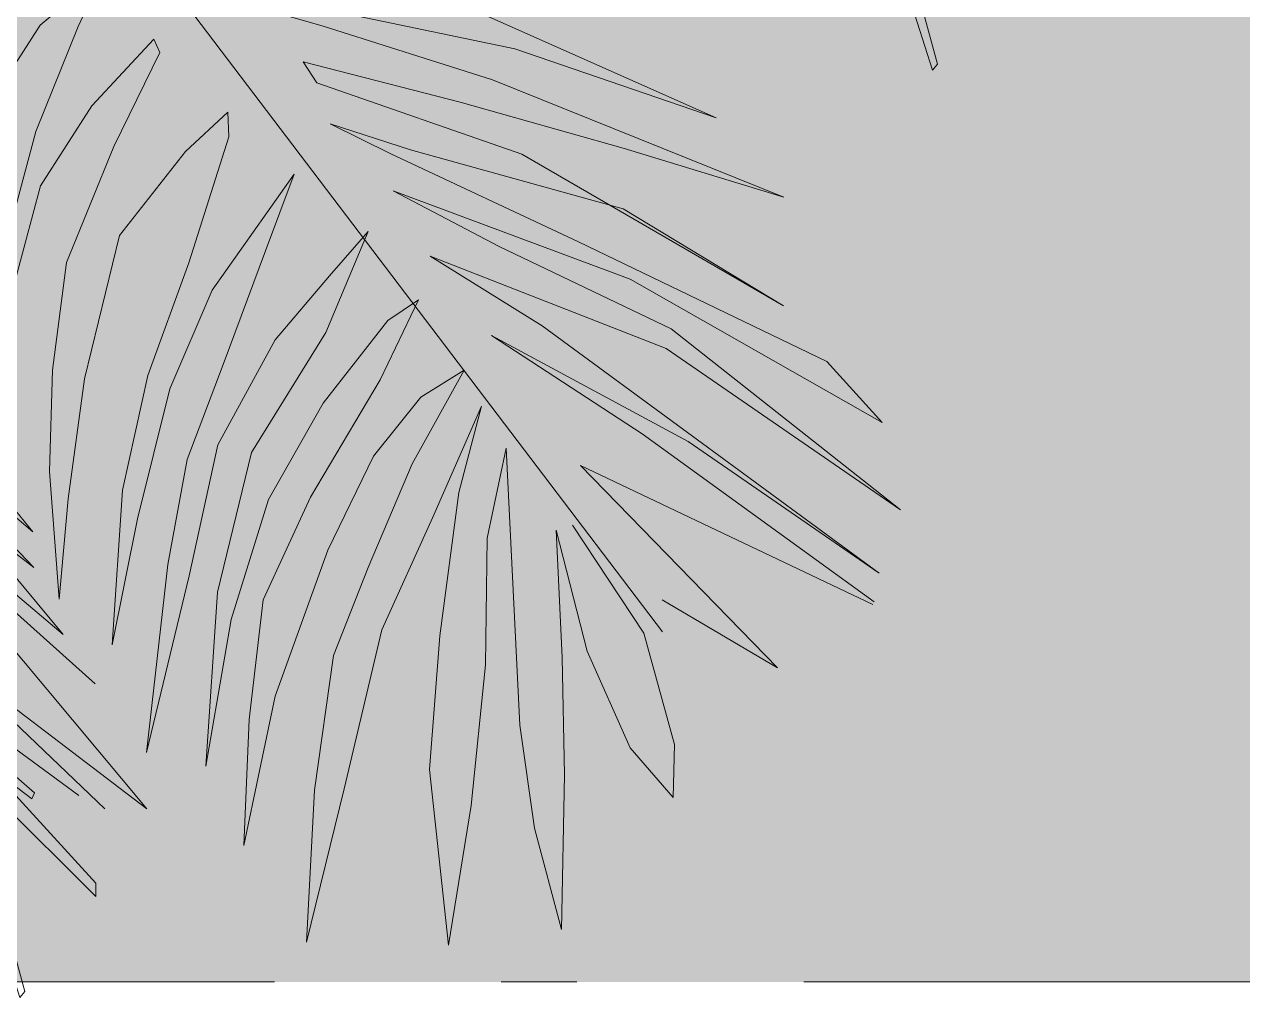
# Model space of a CAD drawing. Header units: metres. Extents: x 8 to 2416, y -346 to 476.
# Drawn here: x 22.974 to 24.586, y 27.937 to 29.225 of the extents above; entities that cross this region are included whole.
import ezdxf

# ---------------------------------------------------------------- set-up
doc = ezdxf.new("R2010")
doc.units = ezdxf.units.M
doc.linetypes.add('ACAD_ISO10W100', pattern=[18, 12, -3, 0, -3])
doc.layers.add('ARBOLES', color=86, linetype='Continuous', lineweight=0)
doc.layers.add('grama', color=7, linetype='Continuous', lineweight=0, true_color=0x698c45)
doc.layers.add('SOLAR', color=7, linetype='ACAD_ISO10W100', lineweight=9, true_color=0xff1414)

# ---------------------------------------------------------------- blocks, each defined once
blk = doc.blocks.new('A2')
at = {"layer": 'ARBOLES', "color": 87, "true_color": 0x4f6a34, "extrusion": (-5.0859915e-09, -1.3773533e-08, 1)}
for p, q in [((763.1741177946303, -219.9944056690025, -1.2345189252e-06), (703.4712403886535, -141.403523034509, -4.556931378e-07)), ((697.2927546512828, -155.7757075611305, -6.850726209999999e-07), (703.9655125503267, -150.1902789963704, -5.742039467e-07)), ((703.9655125503267, -150.1902789963704, -5.742039467e-07), (701.3296328822853, -155.9386088656069, -6.667848192e-07)), ((717.8247329021906, -153.2268523628938, -5.455404135e-07), (727.1244549137148, -155.8744914055949, -5.347094502e-07)), ((744.1380913839989, -154.6224076434811, -4.309326232e-07), (768.8496681456841, -165.5828338789777, -4.562135465e-07)), ((691.8818629530881, -164.1316931307701, -8.276838128e-07), (697.2927546512828, -155.7757075611305, -6.850726209999999e-07)), ((701.3296328822853, -155.9386088656069, -6.667848192e-07), (696.8442809236252, -167.0266545151126, -8.423188434e-07)), ((727.1244549137148, -155.8744914055949, -5.347094502e-07), (745.1617922091323, -161.5791280142918, -5.215447069e-07)), ((747.5278202288803, -158.2972147677415, -4.643075682e-07), (730.9036136309765, -154.8402678154705, -5.012437685e-07)), ((702.7598446041594, -164.3172478045304, -7.749142342e-07), (709.3252808421556, -157.2735075368675, -6.445052927e-07)), ((709.3252808421556, -157.2735075368675, -6.445052927e-07), (709.9560880711276, -158.6961700656651, -6.608921017e-07)), ((768.8496681456841, -165.5828338789777, -4.562135465e-07), (747.5278202288803, -158.2972147677415, -4.643075682e-07)), ((709.9560880711276, -158.6961700656651, -6.608921017e-07), (705.1007429225641, -168.6241005306882, -8.223290234e-07)), ((741.7521330574175, -163.922996365365, -5.711695523e-07), (725.1305252066514, -159.6810055804253, -5.972797082e-07)), ((725.1305252066514, -159.6810055804253, -5.972797082e-07), (726.581161547609, -161.8914347964441, -6.203472038e-07)), ((726.581161547609, -161.8914347964441, -6.203472038e-07), (748.2759746863082, -169.4399729864652, -6.139776087e-07)), ((745.1617922091323, -161.5791280142918, -5.215447069e-07), (775.9994920682437, -173.9804123478359, -5.355139268e-07)), ((697.3485803279974, -172.7853813483208, -9.190719948e-07), (702.7598446041594, -164.3172478045304, -7.749142342e-07)), ((712.6877750822009, -169.1725930226997, -7.912961219e-07), (717.1502261796147, -165.0004194839497, -7.111345638e-07)), ((717.1502261796147, -165.0004194839497, -7.111345638e-07), (717.2537110955652, -167.6176053726618, -7.466561366e-07)), ((759.0071485578833, -168.802604509279, -5.506201341e-07), (741.7521330574175, -163.922996365365, -5.711695523e-07)), ((736.5016664392982, -168.9897658120512, -6.676606968e-07), (727.9873595240741, -166.2325758450092, -6.729881423e-07)), ((727.9873595240741, -166.2325758450092, -6.729881423e-07), (734.4068510436659, -169.3940474615047, -6.838832967e-07)), ((696.8442809236252, -167.0266545151126, -8.423188434e-07), (693.6646125915316, -178.9414586888192, -1.0225995575e-06)), ((705.1007429225641, -168.6241005306882, -8.223290234e-07), (700.0880669619755, -180.9066706912646, -1.0169978356e-06)), ((717.2537110955652, -167.6176053726618, -7.466561366e-07), (713.0226130059361, -180.9495015987025, -9.518027776e-07)), ((775.9994920682437, -173.9804123478359, -5.355139268e-07), (759.0071485578833, -168.802604509279, -5.506201341e-07)), ((705.7050596899817, -178.0467419530378, -9.490385357e-07), (712.6877750822009, -169.1725930226997, -7.912961219e-07)), ((734.4068510436659, -169.3940474615047, -6.838832967e-07), (754.2639514526163, -178.7309075159723, -7.11491803e-07)), ((758.9858558246033, -175.2324946150675, -6.392907322e-07), (736.5016664392982, -168.9897658120512, -6.676606968e-07)), ((748.2759746863082, -169.4399729864652, -6.139776087e-07), (775.9613650157213, -185.4944007223982, -6.942961392e-07)), ((715.5177473690771, -183.8362934884765, -9.788738688e-07), (724.1939666853311, -171.5658542151944, -7.657393914e-07)), ((724.1939666853311, -171.5658542151944, -7.657393914e-07), (721.1390740673164, -179.6679570045512, -8.928711291e-07)), ((693.2609485860307, -187.9495441834946, -1.1487257518e-06), (697.3485803279974, -172.7853813483208, -9.190719948e-07)), ((759.7462666147497, -182.6743283478437, -7.379236317e-07), (734.6555358377902, -173.3201370112483, -7.366946118e-07)), ((734.6555358377902, -173.3201370112483, -7.366946118e-07), (745.8884084547266, -179.2265420322058, -7.609163817e-07)), ((775.9613650157213, -185.4944007223982, -6.942961392e-07), (758.9858558246033, -175.2324946150675, -6.392907322e-07)), ((732.0244842255883, -177.6105263820973, -8.091699373e-07), (727.5403690525467, -188.3247398393947, -9.795486812e-07)), ((727.9341297672695, -182.3073021862821, -8.946646416e-07), (732.0244842255883, -177.6105263820973, -8.091699373e-07)), ((701.9912598065275, -193.2121429543883, -1.176808041e-06), (705.7050596899817, -178.0467419530378, -9.490385357e-07)), ((754.2639514526163, -178.7309075159723, -7.11491803e-07), (780.5400492955529, -191.3787719396243, -7.520575709e-07)), ((721.1390740673164, -179.6679570045512, -8.928711291e-07), (716.6506278295731, -191.6905785227724, -1.0812933023e-06)), ((763.5350793267507, -190.0140398661554, -8.197475211e-07), (738.5578575609488, -180.2490062832775, -8.122824461e-07)), ((738.5578575609488, -180.2490062832775, -8.122824461e-07), (750.4214148982048, -187.6154550916225, -8.534065201e-07)), ((745.8884084547266, -179.2265420322058, -7.609163817e-07), (764.065373656448, -187.9223202145448, -7.882400791e-07)), ((700.0880669619755, -180.9066706912646, -1.0169978356e-06), (698.5923706091638, -192.3036827370593, -1.1815820557e-06)), ((713.0226130059361, -180.9495015987025, -9.518027776e-07), (708.6840690650554, -192.8604689040426, -1.137924676e-06)), ((722.1546056087487, -189.0919592785986, -1.0175079504e-06), (727.9341297672695, -182.3073021862821, -8.946646416e-07)), ((786.3879011687039, -197.8280969602664, -8.11145437e-07), (759.7462666147497, -182.6743283478437, -7.379236317e-07)), ((711.0344990899298, -194.2888249102803, -1.1456439175e-06), (715.5177473690771, -183.8362934884765, -9.788738688e-07)), ((737.3463728417058, -184.8431628069682, -8.817218134e-07), (733.2809004965918, -193.3157548095138, -1.0190962964e-06)), ((734.0867414206383, -187.037995815108, -9.285308758e-07), (737.3463728417058, -184.8431628069682, -8.817218134e-07)), ((696.5162468411528, -209.4204963788957, -1.4279002006e-06), (679.1660422655033, -188.1292200602775, -1.2228870968e-06)), ((727.2539297801892, -195.8004905038345, -1.0839730071e-06), (734.0867414206383, -187.037995815108, -9.285308758e-07)), ((750.4214148982048, -187.6154550916225, -8.534065201e-07), (786.0733606279377, -213.7898067131177, -1.032594323e-06)), ((764.065373656448, -187.9223202145448, -7.882400791e-07), (788.3385043981012, -207.1056612853762, -9.290095237e-07)), ((716.0990407702733, -200.2121884663996, -1.2014713449e-06), (722.1546056087487, -189.0919592785986, -1.0175079504e-06)), ((727.5403690525467, -188.3247398393947, -9.795486812e-07), (719.64783396933, -201.0089929467751, -1.1943970257e-06)), ((765.8576564636243, -199.8535893963999, -9.434602734e-07), (745.0721689419554, -188.6444797817955, -8.94786045e-07)), ((745.0721689419554, -188.6444797817955, -8.94786045e-07), (761.0004554809633, -199.0524507951702, -9.571294473e-07)), ((788.3385043981012, -207.1056612853762, -9.290095237e-07), (763.5350793267507, -190.0140398661554, -8.197475211e-07)), ((716.6506278295731, -191.6905785227724, -1.0812933023e-06), (712.8415130134019, -201.7715070608393, -1.2395164294e-06)), ((780.5400492955529, -191.3787719396243, -7.520575709e-07), (786.3879011687039, -197.8280969602664, -8.11145437e-07)), ((698.5923706091638, -192.3036827370593, -1.1815820557e-06), (698.2951613861328, -203.0317621561295, -1.3308572149e-06)), ((700.2669329166455, -205.916820466537, -1.3605662474e-06), (701.9912598065275, -193.2121429543883, -1.176808041e-06)), ((708.6840690650554, -192.8604689040426, -1.137924676e-06), (706.0270223162012, -205.0013064405911, -1.3186606192e-06)), ((733.2809004965918, -193.3157548095138, -1.0190962964e-06), (725.9125938810002, -205.7400576226188, -1.2276979855e-06)), ((742.18154009162, -192.2984898021195, -9.598163862e-07), (736.6532980120987, -202.224192267785, -1.1246449684e-06)), ((737.5738888777491, -195.1617611749502, -1.0226882236e-06), (742.18154009162, -192.2984898021195, -9.598163862e-07)), ((707.5870852216987, -208.0345349706491, -1.3525044257e-06), (711.0344990899298, -194.2888249102803, -1.1456439175e-06)), ((679.6663802696476, -195.0842068514916, -1.3161371219e-06), (696.5162468411528, -209.4204963788957, -1.4279002006e-06)), ((721.4631401310883, -205.9870085732865, -1.2537292564e-06), (727.2539297801892, -195.8004905038345, -1.0839730071e-06)), ((732.5811420036923, -201.4256542075832, -1.1343572289e-06), (737.5738888777491, -195.1617611749502, -1.0226882236e-06)), ((738.8402084278919, -207.8763417610339, -1.1913724281e-06), (744.0006846990213, -196.1176300914356, -1.0031672869e-06)), ((744.0006846990213, -196.1176300914356, -1.0031672869e-06), (741.6152219086692, -205.2686864045865, -1.1413421061e-06)), ((761.0004554809633, -199.0524507951702, -9.571294473e-07), (785.5399705526103, -216.8161022624042, -1.0769899219e-06)), ((713.0624674245003, -214.0714086897717, -1.4078057577e-06), (716.0990407702733, -200.2121884663996, -1.2014713449e-06)), ((719.64783396933, -201.0089929467751, -1.1943970257e-06), (716.0474206036981, -215.8009331464314, -1.4164459734e-06)), ((744.5898992191215, -210.1010066769596, -1.1927710453e-06), (746.6027696075058, -200.5748820019893, -1.0513252114e-06)), ((746.6027696075058, -200.5748820019893, -1.0513252114e-06), (747.1980502046831, -212.7264877355258, -1.2156681615e-06)), ((786.0733606279377, -213.7898067131177, -1.032594323e-06), (765.8576564636243, -199.8535893963999, -9.434602734e-07)), ((712.8415130134019, -201.7715070608393, -1.2395164294e-06), (710.8234446737773, -212.8677222046834, -1.4026143929e-06)), ((727.7257966168455, -211.3535861677184, -1.2957941723e-06), (732.5811420036923, -201.4256542075832, -1.1343572289e-06)), ((736.6532980120987, -202.224192267785, -1.1246449684e-06), (732.0187849980031, -213.1995925331547, -1.2993860995e-06)), ((785.4052281929414, -217.1220466468012, -1.0818891555e-06), (754.4668414845282, -202.3990710407006, -1.0364541367e-06)), ((754.4668414845282, -202.3990710407006, -1.0364541367e-06), (775.3217395494576, -223.8264691909785, -1.2255172777e-06)), ((696.6158930768547, -213.1965592861434, -1.4794031276e-06), (686.8553206498599, -202.9585450575396, -1.3880316893e-06)), ((698.2951613861328, -203.0317621561295, -1.3308572149e-06), (699.2971998171903, -216.5305209218748, -1.5116864549e-06)), ((703.1172054214529, -225.5172565239, -1.616037038e-06), (680.8279785794703, -205.5554305648489, -1.4544549878e-06)), ((708.6029092878307, -238.7396203638384, -1.7702554592e-06), (680.8279785794703, -205.5554305648489, -1.4544549878e-06)), ((681.6147558639336, -205.0346665051652, -1.4432806843e-06), (699.7326757634315, -220.272360769374, -1.5610099824e-06)), ((699.2971998171903, -216.5305209218748, -1.5116864549e-06), (700.2669329166455, -205.916820466537, -1.3605662474e-06)), ((706.0270223162012, -205.0013064405911, -1.3186606192e-06), (704.9260758333197, -221.371630440367, -1.549737221e-06)), ((717.4958276279924, -218.6842592146268, -1.4487929743e-06), (721.4631401310883, -205.9870085732865, -1.2537292564e-06)), ((725.9125938810002, -205.7400576226188, -1.2276979855e-06), (720.9046215710422, -216.6020715616626, -1.4027767971e-06)), ((741.6152219086692, -205.2686864045865, -1.1413421061e-06), (739.5836590080456, -220.4396576961725, -1.360632491e-06)), ((699.7326757634315, -220.272360769374, -1.5610099824e-06), (688.7853755249582, -207.1518871194703, -1.4359725818e-06)), ((688.7853755249582, -207.1518871194703, -1.4359725818e-06), (696.6158930768547, -213.1965592861434, -1.4794031276e-06)), ((704.9260758333197, -221.371630440367, -1.549737221e-06), (707.5870852216987, -208.0345349706491, -1.3525044257e-06)), ((733.4549386067497, -219.7838434022931, -1.3827702309e-06), (738.8402084278919, -207.8763417610339, -1.1913724281e-06)), ((761.1923190097789, -220.137376487478, -1.2465675502e-06), (753.6413092294935, -208.710406701114, -1.1275821765e-06)), ((744.433433395379, -223.4837787613495, -1.3778948817e-06), (744.5898992191215, -210.1010066769596, -1.1927710453e-06)), ((752.5481623695167, -222.7255970867993, -1.326180599e-06), (751.9199543500263, -209.2280763295032, -1.1434671124e-06)), ((751.9199543500263, -209.2280763295032, -1.1434671124e-06), (755.1672060294086, -222.0613666374929, -1.3037113652e-06)), ((722.1792350600168, -226.8119844723126, -1.5369206958e-06), (727.7257966168455, -211.3535861677184, -1.2957941723e-06)), ((710.8234446737773, -212.8677222046834, -1.4026143929e-06), (708.5518617935816, -232.7856012268491, -1.6885072075e-06)), ((732.0187849980031, -213.1995925331547, -1.2993860995e-06), (728.3244201234364, -222.4958489727926, -1.4462179024e-06)), ((747.1980502046831, -212.7264877355258, -1.2156681615e-06), (748.0758079850023, -229.8884186533403, -1.4475843143e-06)), ((708.5518617935816, -232.7856012268491, -1.6885072075e-06), (713.0624674245003, -214.0714086897717, -1.4078057577e-06)), ((716.0474206036981, -215.8009331464314, -1.4164459734e-06), (714.8275156268406, -234.2269562331986, -1.6764418362e-06)), ((720.9046215710422, -216.6020715616626, -1.4027767971e-06), (719.4047154302395, -229.2701087574115, -1.5848889349e-06)), ((775.3217395494576, -223.8264691909785, -1.2255172777e-06), (763.1063734176621, -216.6330594930164, -1.1885658601e-06)), ((714.8275156268406, -234.2269562331986, -1.6764418362e-06), (717.4958276279924, -218.6842592146268, -1.4487929743e-06)), ((729.4738860641008, -236.6306158847772, -1.6350574065e-06), (733.4549386067497, -219.7838434022931, -1.3827702309e-06)), ((739.5836590080456, -220.4396576961725, -1.360632491e-06), (738.4901410170481, -234.566996213736, -1.5607774771e-06)), ((764.4430363185543, -231.9239409275351, -1.3923770636e-06), (761.1923190097789, -220.137376487478, -1.2465675502e-06)), ((686.4189757005191, -221.8357645746091, -1.6502569414e-06), (704.1574934236234, -238.7544574347851, -1.7930691653e-06)), ((686.4189757005191, -221.8357645746091, -1.6502569414e-06), (708.6029092878307, -238.7396203638384, -1.7702554592e-06)), ((728.3244201234364, -222.4958489727926, -1.4462179024e-06), (726.3332116784245, -236.769749648428, -1.6529472131e-06)), ((752.7687456649107, -235.1376470336083, -1.4960164934e-06), (752.5481623695167, -222.7255970867993, -1.326180599e-06)), ((755.1672060294086, -222.0613666374929, -1.3037113652e-06), (759.7315305352921, -232.2821750732563, -1.4212738917e-06)), ((742.9261016682241, -238.3948017545362, -1.5909386248e-06), (744.433433395379, -223.4837787613495, -1.3778948817e-06)), ((685.9938969233913, -226.0213068513749, -1.7100685929e-06), (701.395850086997, -237.3247409205752, -1.7874226122e-06)), ((718.8371606999533, -242.6141360569745, -1.7715699134e-06), (722.1792350600168, -226.8119844723126, -1.5369206958e-06)), ((696.6864477412871, -237.0474621474783, -1.8075554841e-06), (686.5099568896468, -228.2286432887091, -1.7378467375e-06)), ((719.4047154302395, -229.2701087574115, -1.5848889349e-06), (718.8371606999533, -242.6141360569745, -1.7715699134e-06)), ((748.0758079850023, -229.8884186533403, -1.4475843143e-06), (749.6098745182286, -240.7720935104895, -1.5896887194e-06)), ((686.6099744793357, -231.8925563829681, -1.7878030767e-06), (695.1567096917792, -258.7248215089672, -2.1139095427e-06)), ((688.0696486794398, -231.3740201366437, -1.7732371101e-06), (696.4226621621087, -237.6821081046351, -1.8176384123e-06)), ((703.1969206766507, -246.6018109831916, -1.9060404129e-06), (689.1168698692868, -231.2279548868738, -1.7658991175e-06)), ((764.274935805778, -237.5309078823771, -1.4704597656e-06), (764.4430363185543, -231.9239409275351, -1.3923770636e-06)), ((759.7315305352921, -232.2821750732563, -1.4212738917e-06), (764.274935805778, -237.5309078823771, -1.4704597656e-06)), ((695.6821774009442, -258.0910425137016, -2.1025076425e-06), (689.1077092785216, -233.9943032889171, -1.8040480991e-06)), ((689.1077092785216, -233.9943032889171, -1.8040480991e-06), (703.1922170296975, -248.0223673909525, -1.9256304162e-06)), ((738.4901410170481, -234.566996213736, -1.5607774771e-06), (740.5220707708409, -253.153320407448, -1.8064424487e-06)), ((752.4528443829279, -251.5105700795299, -1.72313616e-06), (752.7687456649107, -235.1376470336083, -1.4960164934e-06)), ((696.4226621621087, -237.6821081046351, -1.8176384123e-06), (696.6864477412871, -237.0474621474783, -1.8075554841e-06)), ((725.4949369626822, -252.8418756346714, -1.8785806284e-06), (729.4738860641008, -236.6306158847772, -1.6350574065e-06)), ((726.3332116784245, -236.769749648428, -1.6529472131e-06), (725.4949369626822, -252.8418756346714, -1.8785806284e-06)), ((740.5220707708409, -253.153320407448, -1.8064424487e-06), (742.9261016682241, -238.3948017545362, -1.5909386248e-06)), ((749.6098745182286, -240.7720935104895, -1.5896887194e-06), (752.4528443829279, -251.5105700795299, -1.72313616e-06)), ((703.1922170296975, -248.0223673909525, -1.9256304162e-06), (703.1969206766507, -246.6018109831916, -1.9060404129e-06)), ((695.1567096917792, -258.7248215089672, -2.1139095427e-06), (695.6821774009442, -258.0910425137016, -2.1025076425e-06))]:
    blk.add_line(p, q, dxfattribs=at)

msp = doc.modelspace()

# ---------------------------------------------------------------- hatches: boundary and pattern name
at = {"layer": 'grama', "transparency": 33554495}
h = msp.add_hatch(color=256, dxfattribs=at)
h.dxf.hatch_style = 1
edge = h.paths.add_edge_path()
edge.add_line((80.80908782483488, 57.95660222862654), (21.06070735335146, 57.94696325159163))
edge.add_line((21.06070735335146, 57.94696325159163), (21.03852689643901, 56.94695966029047))
edge.add_line((21.03852689643901, 56.94695966029047), (37.35087400690438, 56.94959126867795))
edge.add_arc((37.35097080260155, 56.3495912764858), 0.599999999999992, 0.009243308245288517, 90.00924330824529, ccw=False)
edge.add_line((37.9509707947937, 56.34968807218297), (37.95135797758243, 53.9496881034143))
edge.add_arc((37.35135798539028, 53.94959130771713), 0.599999999999992, -89.9907566917492, 0.009243308245288517, ccw=False)
edge.add_line((37.35145478108751, 53.34959131552498), (36.05147892461342, 53.34938159540658))
edge.add_arc((36.05152732246206, 53.0493815993105), 0.3000000000000032, 90.00924330825485, 180.0138504689045)
edge.add_line((35.75152733122752, 53.04930907842561), (35.75155180321184, 52.94807486002907))
edge.add_line((35.75155180321184, 52.94807486002907), (52.3265516406195, 52.95357486002908))
edge.add_line((52.3265516406195, 52.95357486002908), (52.32655164061939, 53.25357486002915))
edge.add_line((52.32655164061939, 53.25357486002915), (62.20155164061993, 53.25357486002903))
edge.add_line((62.20155164061993, 53.25357486002903), (62.20155180321154, 47.44807486002907))
edge.add_line((62.20155180321154, 47.44807486002907), (63.20155164061981, 47.44807486002907))
edge.add_line((63.20155164061981, 47.44807486002907), (63.20155164061981, 53.25491652137001))
edge.add_line((63.20155164061981, 53.25491652137001), (70.3633723751555, 53.25491652137001))
edge.add_line((70.3633723751555, 53.25491652137001), (70.3633723751555, 47.74807486002908))
edge.add_line((70.3633723751555, 47.74807486002908), (70.96337237515553, 47.74807486002908))
edge.add_line((70.96337237515553, 47.74807486002908), (70.96337237515553, 38.16175818271091))
edge.add_line((70.96337237515553, 38.16175818271091), (70.3633723751555, 38.1624484214359))
edge.add_line((70.3633723751555, 38.1624484214359), (70.3633723751555, 32.65422628264497))
edge.add_line((70.3633723751555, 32.65422628264497), (63.20155164061993, 32.65491652137078))
edge.add_line((63.20155164061993, 32.65491652137078), (63.20155164061993, 38.45899722776281))
edge.add_line((63.20155164061993, 38.45899722776281), (62.20155180321188, 38.45899722776363))
edge.add_line((62.20155180321188, 38.45899722776363), (62.18905164062811, 32.65357486001759))
edge.add_line((62.18905164062811, 32.65357486001759), (52.32655164061973, 32.653574860029))
edge.add_line((52.32655164061973, 32.653574860029), (52.32655164061973, 32.95357486002898))
edge.add_line((52.32655164061973, 32.95357486002898), (27.95155180322979, 32.95899722773984))
edge.add_line((27.95155180322979, 32.95899722773984), (27.95155180322979, 39.35899722776313))
edge.add_line((27.95155180322979, 39.35899722776313), (26.82260422407302, 39.35899722776313))
edge.add_line((26.82260422407302, 39.35899722776313), (26.82260422404431, 40.25899722778641))
edge.add_line((26.82260422404431, 40.25899722778641), (26.42260422407304, 40.2589972277637))
edge.add_line((26.42260422407304, 40.2589972277637), (26.42260422407924, 45.64807486000873))
edge.add_line((26.42260422407924, 45.64807486000873), (26.82260422407302, 45.64807486002906))
edge.add_line((26.82260422407302, 45.64807486002906), (26.82260422404431, 46.54807486003202))
edge.add_line((26.82260422404431, 46.54807486003202), (27.95155180322979, 46.54807486003202))
edge.add_line((27.95155180322979, 46.54807486003202), (27.95155180322979, 52.9480748600553))
edge.add_line((27.95155180322979, 52.9480748600553), (28.15151953797903, 52.9480748600553))
edge.add_line((28.15151953797903, 52.9480748600553), (28.15150340015836, 53.04810711875481))
edge.add_arc((27.85150340406227, 53.04805872090589), 0.3000000000000103, 0.009243308310480085, 90.00924330825077)
edge.add_line((27.85145500621365, 53.34805871700198), (25.16338053587559, 53.34762506025874))
edge.add_arc((25.16350959680619, 52.54762507066921), 0.7999999999999825, 90.00924330831938, 198.7971061549025)
edge.add_arc((-3.023608271575668, 42.95353604389803), 28.97516008319122, -26.202093516027674, 18.79710615492229, ccw=False)
edge.add_arc((21.17964470501983, 31.04296062267195), 1.999999999999985, 269.9999999999999, 333.7979064839742, ccw=False)
edge.add_line((21.17964470501983, 29.04296062267196), (20.41960567083254, 29.04296062267196))
edge.add_line((20.41960567083254, 29.04296062267196), (20.39553231103417, 27.95761570177811))
edge.add_line((20.39553231103417, 27.95761570177811), (80.30504840488567, 27.95749588075671))
edge.add_line((80.30504840488567, 27.95749588075671), (80.80908782483488, 57.95660222862654))

# ---------------------------------------------------------------- linework, layer by layer
at = {"layer": 'SOLAR', "ltscale": 0.1}
msp.add_lwpolyline([(80.80908766224292, 57.95660222862654), (80.30504824229382, 27.95749588075671), (20.39553214844233, 27.95761570177811), (21.06070719075956, 57.94696325159163), (80.80910886648957, 57.95660223204735)], dxfattribs=at)

# ---------------------------------------------------------------- block references
at = {"layer": 'ARBOLES', "xscale": 0.0125, "yscale": 0.0125, "zscale": 0.0125}
for p in [(15.48616789982228, 32.39791055414915, -1.44475879175e-08), (14.27880253189968, 31.17088571824157, -5.69135614930549e-09)]:
    msp.add_blockref('A2', p, dxfattribs=at)

doc.saveas('drawing.dxf')
